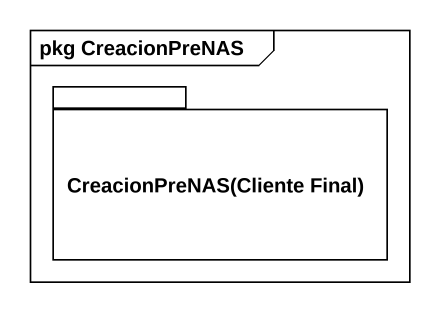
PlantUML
@startuml
mainframe pkg CreacionPreNAS
package "CreacionPreNAS(Cliente Final)" as CreacionPreNAS_Cliente_Final {
}
@enduml
